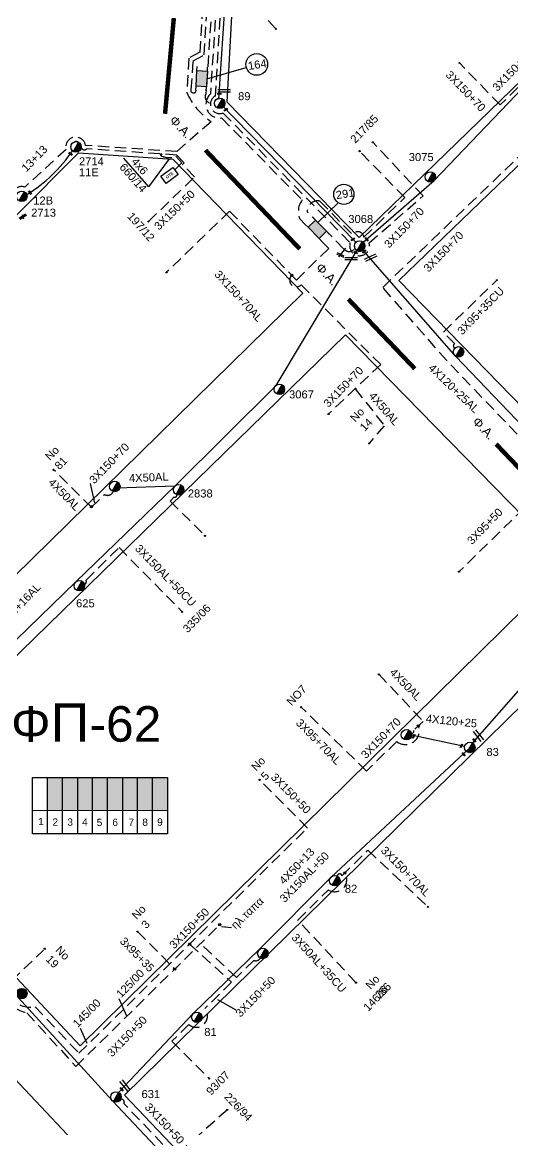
# Model space of a CAD drawing. Header units: millimetres. Extents: x 771 to 3391, y 686 to 1835.
# Drawn here: x 2378.8 to 2489.1, y 906.9 to 1156 of the extents above; entities that cross this region are included whole.
import ezdxf

# ---------------------------------------------------------------- set-up
doc = ezdxf.new("R2010")
doc.units = ezdxf.units.MM
doc.linetypes.add('DASHED', pattern=[19.05, 12.7, -6.35])
for name, color, linetype in [('Link Box 4 Διευθύνσεων', 7, 'Continuous'), ('Pillar OTE', 7, 'Continuous'), ('Άγνωστα', 7, 'Continuous'), ('Γυμνά εναέρια ΧΤ (3Φ)   4x16CU', 7, 'Continuous'), ('Γυμνά εναέρια ΧΤ και ΦΟΠ (3Φ)   4x50+16AL', 7, 'Continuous'), ('Εναέρια παροχή ΧΤ 4x25', 7, 'SYN_LINE'), ('Επιγραφές - Σχήματα', 7, 'Continuous'), ('Καλωδια Χ.Τ 3x95+35', 7, 'DASHED'), ('Καλωδια Χ.Τ. 3x50+35', 7, 'Continuous'), ('Καλωδια ΧΤ  3X95+50', 7, 'Continuous'), ('Καλώδια ΧΤ   3x150+50CU', 7, 'DASHED'), ('Καλώδια ΧΤ   3x150+70AL', 7, 'DASHED'), ('Καλώδια ΧΤ   3x150AL+50CU', 7, 'DASHED'), ('Μηχανική τομή', 7, 'Continuous'), ('Στύλος Ξύλινος', 7, 'Continuous'), ('Στύλος Ξύλινος @ 1', 7, 'Continuous'), ('Στύλος ΦΜ', 7, 'Continuous'), ('Στύλος ΦΜ @ 1', 7, 'Continuous'), ('Συνδέσεις', 7, 'Continuous'), ('Συνεστραμμένα ΧΤ   3x70+54.6+25 AL', 7, 'SYN_LINE'), ('Συνεστραμμένα ΧΤ   4x120+25 AL', 7, 'SYN_LINE'), ('Τομή', 7, 'Continuous'), ('Υπόβαθρο ΔΕΗ', 7, 'Continuous'), ('Υπόγεια Καλώδια Δικτύου ΧΤ   .04', 7, 'DASHED'), ('Υπόγεια καλώδια Παροχών ΧΤ   4x50AL', 7, 'DASHED'), ('Υπόγεια καλώδια Παροχών ΧΤ   4x6', 7, 'DASHED')]:
    doc.layers.add(name, color=color, linetype=linetype)
doc.styles.get("Standard").update_dxf_attribs({"font": 'ARIAL.TTF'})
doc.linetypes.add('SYN_LINE', pattern='A,0.5,-0.0001,["/\\/\\/\\/",Standard,S=0.1,R=0,X=0,Y=-0.05],-0.25', length=0.7501)
doc.dimstyles.new('ISO-25', dxfattribs={"dimtxt": 2.5, "dimasz": 2.5, "dimexe": 1.25, "dimexo": 0.625, "dimtad": 1, "dimtxsty": 'Standard', "dimcen": 2.5, "dimadec": 0, "dimazin": 0, "dimtfac": 1, "dimtmove": 0, "dimatfit": 3, "dimfxl": 1, "dimarcsym": 0})

# ---------------------------------------------------------------- blocks, each defined once
blk = doc.blocks.new('LINK BOX 4 ΑΝΑΧΩΡΗΣΕΩΝ')
at = {"layer": 'Link Box 4 Διευθύνσεων', "ltscale": 40}
blk.add_hatch(color=256, dxfattribs=at).paths.add_polyline_path([(-3.54, 0), (-3.54, -4.67), (3.54, -4.67), (3.54, 0)])
for p, q in [((-3.54, 0), (-5.33, 0)), ((5.33, 0), (3.54, 0)), ((-3.54, -4.67), (-5.33, -4.67)), ((5.33, -4.67), (3.54, -4.67))]:
    blk.add_line(p, q, dxfattribs=at)
blk.add_lwpolyline([(-3.54, -4.67), (-3.54, 0), (3.54, 0), (3.54, -4.67)], close=True, dxfattribs=at)
blk = doc.blocks.new('ΥΠΑΡΧΩΝ ΤΣΙΜΕΝΤΕΝΙΟΣ ΣΤΥΛΟΣ')
at = {"layer": 'Στύλος ΦΜ'}
blk.add_hatch(color=7, dxfattribs=at).paths.add_polyline_path([(-1.29, -2.28, 0.574793), (2.62, 0, 0.268822), (1.3, 2.27)])
at = {"layer": 'Στύλος ΦΜ', "color": 7}
blk.add_line((-1.29, -2.28), (1.3, 2.27), dxfattribs=at)
blk.add_circle((0, 0), 2.62, dxfattribs=at)
at = {"layer": 'Στύλος ΦΜ', "flags": 4}
for tag, p in [('ΑΡΙΘΜΟΣ', (-4.68, 8.05)), ('ΤΥΠΟΣ', (-4.91, 3.03))]:
    blk.add_attdef(tag, p, '', height=4, dxfattribs=at)
blk = doc.blocks.new('ΜΗΧΑΝΙΚΗ ΤΟΜΗ')
at = {"layer": 'Μηχανική τομή', "ltscale": 40}
for p, q in [((-1.89, 0.78), (1.89, 0.78)), ((1.89, 0), (-1.89, 0))]:
    blk.add_line(p, q, dxfattribs=at)
blk = doc.blocks.new('_ΣΥΝΔΕΣΗ')
at = {"layer": 'Συνδέσεις', "linetype": 'SYN_LINE', "ltscale": 40}
blk.add_hatch(color=256, dxfattribs=at).paths.add_polyline_path([(0.5, -0.01, 1), (-0.5, -0.01, 1)])
at = {"layer": 'Συνδέσεις'}
blk.add_circle((0, -0.01), 0.5, dxfattribs=at)
blk = doc.blocks.new('ΤΟΜΗ')
at = {"layer": 'Τομή', "ltscale": 40}
for p, q in [((-5.68, 0), (5.68, 0)), ((5.68, -2.33), (-5.68, -2.33))]:
    blk.add_line(p, q, dxfattribs=at)
blk = doc.blocks.new('ΥΠΑΡΧΩΝ ΞΥΛΙΝΟΣ ΣΤΥΛΟΣ')
at = {"layer": 'Στύλος Ξύλινος'}
h = blk.add_hatch(color=7, dxfattribs=at)
h.paths.add_polyline_path([(-2.62, 0, 0.270008), (-1.29, -2.28), (1.3, 2.27, 0.576266)])
h.paths.add_polyline_path([(-1.29, -2.28, 0.574793), (2.62, 0, 0.268822), (1.3, 2.27)])
at = {"layer": 'Στύλος Ξύλινος', "color": 7}
blk.add_line((-1.29, -2.28), (1.3, 2.27), dxfattribs=at)
blk.add_circle((0, 0), 2.62, dxfattribs=at)
at = {"layer": 'Στύλος Ξύλινος', "flags": 4}
for tag, p in [('ΑΡΙΘΜΟΣ', (-4.91, 8.6)), ('ΤΥΠΟΣ', (-4.85, 3.39))]:
    blk.add_attdef(tag, p, '', height=4, dxfattribs=at)
blk = doc.blocks.new('τομή_')
at = {"layer": 'Επιγραφές - Σχήματα'}
for p, q in [((-1.29, -0.22), (0.13, 0.75)), ((-1.08, -0.46), (0.34, 0.51)), ((-0.66, 0.62), (-0.29, -0.37))]:
    blk.add_line(p, q, dxfattribs=at)
blk = doc.blocks.new('PILLAR ΟΤΕ')
at = {"layer": 'Pillar OTE', "ltscale": 40}
blk.add_lwpolyline([(-3.31, 2.02), (3.39, 2.02), (3.39, -1.99), (-3.31, -1.99)], close=True, dxfattribs=at)
at = {"layer": 'Pillar OTE', "insert": (-1.81, 0.71), "char_height": 1.3575, "width": 109.961, "attachment_point": 1}
blk.add_mtext('{\\fArial|b1|i0|c161|p34;OTE}', dxfattribs=at)

msp = doc.modelspace()

# ---------------------------------------------------------------- hatches: boundary and pattern name
at = {"layer": 'Pillar OTE', "ltscale": 40}
h = msp.add_hatch(color=256, dxfattribs=at)
h.dxf.hatch_style = 1
h.paths.add_polyline_path([(2409.86537, 1126.42096), (2410.01445, 1126.03019), (2410.22134, 1126.39925)])
at = {"layer": 'Καλώδια ΧΤ   3x150+50CU', "linetype": 'DASHED', "ltscale": 0.2}
h = msp.add_hatch(color=1, dxfattribs=at)
h.dxf.hatch_style = 1
h.paths.add_polyline_path([(2387.89395, 986.13276), (2384.45407, 986.13297), (2384.45361, 978.77238), (2387.89349, 978.76904)])
h = msp.add_hatch(color=151, dxfattribs=at)
h.dxf.hatch_style = 1
h.paths.add_polyline_path([(2391.33352, 986.13254), (2387.89395, 986.13276), (2387.89349, 978.76904), (2391.33306, 978.7657)])
h = msp.add_hatch(color=173, dxfattribs=at)
h.dxf.hatch_style = 1
h.paths.add_polyline_path([(2394.63107, 986.13233), (2391.33352, 986.13254), (2391.33306, 978.7657), (2394.63061, 978.7625)])
h = msp.add_hatch(color=30, dxfattribs=at)
h.dxf.hatch_style = 1
h.paths.add_polyline_path([(2398.01707, 986.13212), (2394.63107, 986.13233), (2394.63061, 978.7625), (2398.01661, 978.75921)])
h = msp.add_hatch(color=6, dxfattribs=at)
h.dxf.hatch_style = 1
h.paths.add_polyline_path([(2401.41372, 986.13191), (2398.01707, 986.13212), (2398.01661, 978.75921), (2401.41325, 978.75591)])
h = msp.add_hatch(color=133, dxfattribs=at)
h.dxf.hatch_style = 1
h.paths.add_polyline_path([(2404.75076, 986.1317), (2401.41372, 986.13191), (2401.41325, 978.75591), (2404.7503, 978.75267)])
h = msp.add_hatch(color=62, dxfattribs=at)
h.dxf.hatch_style = 1
h.paths.add_polyline_path([(2408.13914, 986.13149), (2404.75076, 986.1317), (2404.7503, 978.75267), (2408.13868, 978.74938)])
h = msp.add_hatch(color=5, dxfattribs=at)
h.dxf.hatch_style = 1
h.paths.add_polyline_path([(2411.45924, 986.13128), (2408.13914, 986.13149), (2408.13868, 978.74938), (2411.45878, 978.74615)])

# ---------------------------------------------------------------- linework, layer by layer
at = {"color": 85, "const_width": 1}
for points in [[(2412.89927, 1156.97297), (2410.9255, 1135.43042)], [(2420.01221, 1127.24334), (2441.24676, 1105.01037)], [(2452.15091, 1093.74219), (2467.0923, 1078.09828)], [(2485.3692, 1061.14819), (2511.18541, 1034.11813)]]:
    msp.add_lwpolyline(points, dxfattribs=at)
at = {"layer": 'Pillar OTE', "ltscale": 40}
for points in [[(2410.22134, 1126.39925), (2410.01445, 1126.03019), (2409.86537, 1126.42096), (2410.22134, 1126.39925)], [(2381.12537, 973.49289), (2381.12616, 986.13318), (2411.45924, 986.13128), (2411.45845, 973.46353), (2381.12537, 973.49382)], [(2384.45328, 973.4905), (2384.45407, 986.13297)], [(2387.89316, 973.48706), (2387.89395, 986.13276)], [(2391.33272, 973.48363), (2391.33352, 986.13254)], [(2394.63028, 973.48033), (2394.63107, 986.13233)], [(2398.01628, 973.47695), (2398.01707, 986.13212)], [(2401.41292, 973.47356), (2401.41372, 986.13191)], [(2404.74997, 973.47023), (2404.75076, 986.1317)], [(2408.13835, 973.46684), (2408.13914, 986.13149)], [(2381.1257, 978.77561), (2411.45878, 978.74615)]]:
    msp.add_lwpolyline(points, dxfattribs=at)
at = {"layer": 'Άγνωστα', "color": 151, "linetype": 'DASHED', "ltscale": 0.2}
msp.add_lwpolyline([(2413.5553, 1049.76022, -0.650465815), (2412.9667, 1049.23413), (2412.05064, 1048.31287), (2412.05064, 1048.31287), (2419.82368, 1040.5837)], format="xyb", dxfattribs=at)
at = {"layer": 'Άγνωστα', "color": 5, "linetype": 'DASHED', "ltscale": 0.2}
msp.add_lwpolyline([(2377.76575, 938.23193, -0.845984126), (2377.50689, 939.03469), (2376.44603, 940.40453), (2376.44603, 940.40453), (2376.44603, 940.40453), (2383.59507, 947.32862)], format="xyb", dxfattribs=at)
at = {"layer": 'Γυμνά εναέρια ΧΤ (3Φ)   4x16CU', "color": 151, "linetype": 'Continuous', "ltscale": 0.2}
msp.add_lwpolyline([(2413.15711, 1051.6846), (2400.18222, 1051.23663)], dxfattribs=at)
at = {"layer": 'Γυμνά εναέρια ΧΤ και ΦΟΠ (3Φ)   4x50+16AL', "color": 30, "linetype": 'Continuous', "ltscale": 0.2}
for points in [[(2423.05759, 1138.73066), (2424.6239, 1162.63757), (2451.57157, 1190.05718), (2479.46096, 1217.65342), (2504.02646, 1241.27922), (2519.79377, 1270.95773), (2538.77033, 1226.95915), (2549.31092, 1199.40728)], [(2400.47333, 915.27745), (2417.25317, 933.04133), (2432.19533, 947.48451), (2448.25143, 963.72544), (2479.33431, 992.67261)]]:
    msp.add_lwpolyline(points, dxfattribs=at)
at = {"layer": 'Γυμνά εναέρια ΧΤ και ΦΟΠ (3Φ)   4x50+16AL', "color": 27, "linetype": 'Continuous', "ltscale": 0.2}
for points in [[(2455.48243, 1106.55468), (2471.45798, 1120.44596), (2494.7584, 1144.79368)], [(2423.22114, 1137.79121), (2453.85613, 1106.53323)]]:
    msp.add_lwpolyline(points, dxfattribs=at)
at = {"layer": 'Γυμνά εναέρια ΧΤ και ΦΟΠ (3Φ)   4x50+16AL', "color": 151, "linetype": 'Continuous', "ltscale": 0.2}
for points in [[(2353.52149, 992.53244), (2369.30113, 1009.24913), (2390.87502, 1030.15358), (2413.19061, 1051.71697), (2435.8968, 1074.3505), (2454.12949, 1104.72023)], [(2521.61089, 1034.38611), (2494.19604, 1009.99241), (2480.00067, 993.8415)]]:
    msp.add_lwpolyline(points, dxfattribs=at)
at = {"layer": 'Γυμνά εναέρια ΧΤ και ΦΟΠ (3Φ)   4x50+16AL', "color": 5, "linetype": 'Continuous', "ltscale": 0.2}
msp.add_lwpolyline([(2347.81439, 969.31423), (2356.57941, 959.42164), (2377.91693, 936.64842), (2399.01707, 913.46244), (2433.02354, 877.39385), (2452.07827, 859.22111)], dxfattribs=at)
at = {"layer": 'Καλωδια Χ.Τ 3x95+35', "color": 30, "linetype": 'DASHED', "ltscale": 0.2}
msp.add_lwpolyline([(2476.14214, 1082.75714, -0.756230637), (2476.08861, 1083.69401), (2473.51796, 1086.34814), (2473.51796, 1086.34814), (2473.51796, 1086.34814), (2485.53937, 1097.9914)], format="xyb", dxfattribs=at)
msp.add_lwpolyline([(2404.7147, 951.46435), (2413.10049, 943.0436)], dxfattribs=at)
at = {"layer": 'Καλωδια Χ.Τ. 3x50+35', "color": 30, "linetype": 'DASHED', "ltscale": 0.2}
msp.add_lwpolyline([(2453.87134, 939.9754), (2440.76324, 954.07012)], dxfattribs=at)
at = {"layer": 'Καλωδια ΧΤ  3X95+50', "color": 30, "linetype": 'DASHED', "ltscale": 0.2}
msp.add_lwpolyline([(2491.6495, 1046.72248), (2477.07162, 1032.45714)], dxfattribs=at)
at = {"layer": 'Καλώδια ΧΤ   3x150+50CU', "color": 6, "linetype": 'DASHED', "ltscale": 0.2}
msp.add_lwpolyline([(2426.94316, 1227.43166), (2415.94875, 1238.97051), (2403.86963, 1227.04913, 0.492439559), (2400.21023, 1219.70154), (2399.48435, 1206.49561), (2415.99377, 1190.96753, 0.708154058), (2425.64344, 1188.77059), (2435.96289, 1188.54234), (2439.55415, 1185.01289), (2423.60458, 1168.73855, 0.535322772), (2419.39723, 1159.3415), (2418.73912, 1149.29672), (2416.27925, 1147.93913), (2415.79544, 1140.22023, 0.129403479), (2421.26824, 1133.6487), (2413.56686, 1126.93487), (2393.02835, 1128.31903, 1.039203429), (2388.66603, 1127.43213), (2379.36424, 1118.94904, 0.67953914), (2376.83088, 1115.99476), (2366.5228, 1106.147), (2361.44021, 1111.22937), (2359.64638, 1109.43557)], format="xyb", dxfattribs=at)
at = {"layer": 'Καλώδια ΧΤ   3x150+50CU', "color": 27, "linetype": 'DASHED', "ltscale": 0.2}
for points in [[(2417.8336, 1140.76649), (2417.80258, 1140.27164, -0.323942796), (2416.80607, 1140.35856), (2416.83556, 1140.82905), (2417.24291, 1147.32813), (2419.70107, 1148.68323), (2420.41734, 1159.61579, -0.574972635), (2424.08466, 1167.79549), (2439.76274, 1183.74814), (2440.86912, 1183.44725), (2441.70669, 1184.29949), (2436.38119, 1189.53333), (2425.05836, 1189.78377, -0.790523014), (2416.96159, 1191.43007), (2400.50838, 1206.90527), (2401.22379, 1219.92081, -0.533410263), (2404.3536, 1226.11433), (2415.96378, 1237.48729)], [(2438.63275, 1181.17171), (2424.53123, 1166.82323, 0.630607391), (2421.44004, 1159.92954), (2420.13305, 1139.9807)]]:
    msp.add_lwpolyline(points, format="xyb", dxfattribs=at)
at = {"layer": 'Καλώδια ΧΤ   3x150+50CU', "color": 173, "linetype": 'DASHED', "ltscale": 0.2}
msp.add_lwpolyline([(2421.62662, 1225.77248), (2423.79354, 1227.83795), (2415.87453, 1236.10919), (2404.78593, 1225.14482, 0.59395543), (2402.23947, 1220.17868), (2401.53241, 1207.31494), (2417.97193, 1191.85261, 0.927298543), (2424.359, 1190.79949), (2436.79949, 1190.52433), (2443.12085, 1184.31176), (2424.93729, 1165.80975, 0.717854874), (2422.46651, 1160.30083), (2421.12913, 1139.88817, 0.735026484), (2423.65052, 1134.49577), (2441.73169, 1116.0469, 0.250350743), (2441.1823, 1111.85595), (2442.45762, 1110.54995)], format="xyb", dxfattribs=at)
at = {"layer": 'Καλώδια ΧΤ   3x150+50CU', "color": 151, "linetype": 'DASHED', "ltscale": 0.2}
for points in [[(2544.50016, 1020.09119), (2536.24757, 1012.075), (2520.44775, 1028.83717, -0.459794051), (2515.8775, 1038.70873), (2498.00382, 1055.11835), (2474.2719, 1079.92203), (2459.88945, 1096.3849), (2514.04857, 1148.40287), (2527.31701, 1134.12183)], [(2392.5941, 1029.41031, 0.451911415), (2393.17031, 1030.55505), (2400.57834, 1037.84564), (2414.78035, 1023.41485)]]:
    msp.add_lwpolyline(points, format="xyb", dxfattribs=at)
at = {"layer": 'Καλώδια ΧΤ   3x150+50CU', "color": 85, "linetype": 'DASHED', "ltscale": 0.2}
msp.add_lwpolyline([(2407.21726, 1111.21128), (2417.56066, 1121.25068), (2414.84854, 1124.04492), (2415.24059, 1124.42544), (2413.55434, 1126.16275), (2393.27182, 1127.53887, -0.573700757), (2392.06301, 1127.85035)], format="xyb", dxfattribs=at)
at = {"layer": 'Καλώδια ΧΤ   3x150+50CU', "color": 151, "linetype": 'DASHED', "ltscale": 0.2}
msp.add_lwpolyline([(2459.90441, 1096.39927), (2459.90441, 1096.39927)], close=True, dxfattribs=at)
at = {"layer": 'Καλώδια ΧΤ   3x150+50CU', "color": 1, "linetype": 'DASHED', "ltscale": 0.2}
for points in [[(2342.55809, 978.49361, -0.696204639), (2344.40844, 978.26401), (2349.84449, 972.46896, -0.231952963), (2347.8237, 967.37143), (2356.10764, 958.5301), (2375.64792, 937.67504, 0.353306853), (2381.71731, 934.57973), (2391.55364, 924.0938), (2442.93671, 974.77287), (2432.18839, 985.6207)], [(2416.46083, 948.65975), (2425.87906, 940.07396), (2419.8475, 934.14975, -0.929041081), (2416.29418, 930.54484), (2412.43292, 926.78691), (2420.86791, 918.45866)]]:
    msp.add_lwpolyline(points, format="xyb", dxfattribs=at)
at = {"layer": 'Καλώδια ΧΤ   3x150+50CU', "color": 30, "linetype": 'DASHED', "ltscale": 0.2}
for points in [[(2344.62332, 970.73333, 0.59462401), (2344.97633, 967.9997), (2374.40934, 936.96413, 0.193008063), (2379.84135, 933.22176), (2390.8629, 921.11068), (2423.21628, 953.02079)], [(2440.76324, 954.07012), (2447.65461, 960.83885, 0.799045342), (2451.35232, 964.65853)], [(2432.34017, 945.53254, -0.400402376), (2430.89654, 945.00216), (2426.98513, 941.16035), (2418.87729, 948.74125)]]:
    msp.add_lwpolyline(points, format="xyb", dxfattribs=at)
at = {"layer": 'Καλώδια ΧΤ   3x150+50CU', "color": 5, "linetype": 'DASHED', "ltscale": 0.2}
msp.add_lwpolyline([(2424.94489, 911.37828), (2413.04712, 900.84131), (2413.04712, 900.84131), (2413.04712, 900.84131), (2401.7072, 912.75649, 0.56697626), (2400.97289, 913.79768)], format="xyb", dxfattribs=at)
at = {"layer": 'Καλώδια ΧΤ   3x150+50CU', "color": 27, "linetype": 'DASHED', "ltscale": 0.2}
msp.add_arc((2421.41681, 1139.26838), 1.46814, 150.9753026, 295.5893084, dxfattribs=at)
at = {"layer": 'Καλώδια ΧΤ   3x150+50CU', "linetype": 'DASHED', "ltscale": 0.2}
for centre, start, end in [((2390.89449, 1127.99764), 341.5228282, 178.1157273), ((2454.68052, 1105.69208), 181.2557844, 352.0693595)]:
    msp.add_arc(centre, 1.17777, start, end, dxfattribs=at)
at = {"layer": 'Καλώδια ΧΤ   3x150+70AL', "color": 2, "linetype": 'DASHED', "ltscale": 0.2}
msp.add_lwpolyline([(2422.2189, 1228.04125), (2415.84401, 1234.65211), (2405.17615, 1224.12356, 0.704407455), (2403.25855, 1220.4983), (2402.5556, 1207.70948), (2419.05259, 1192.20766, 1.224254614), (2423.43685, 1191.82013), (2437.2178, 1191.51532), (2444.53501, 1184.32404), (2425.27572, 1164.72745, 0.889608012), (2423.52208, 1160.75461), (2422.1614, 1139.41375, 0.923079404), (2423.99998, 1135.6114), (2452.55284, 1106.43524, 1.364114273), (2456.80456, 1106.37914), (2468.96559, 1116.95356), (2457.66321, 1129.02676)], format="xyb", dxfattribs=at)
at = {"layer": 'Καλώδια ΧΤ   3x150+70AL', "color": 27, "linetype": 'DASHED', "ltscale": 0.2}
msp.add_lwpolyline([(2493.6881, 1144.29854, 0.720946332), (2493.02277, 1143.97559), (2486.28375, 1137.43488), (2477.13305, 1146.86301)], format="xyb", dxfattribs=at)
at = {"layer": 'Καλώδια ΧΤ   3x150+70AL', "color": 173, "linetype": 'DASHED', "ltscale": 0.2}
msp.add_lwpolyline([(2453.63718, 1105.14566, -0.48695111), (2451.14642, 1105.01205), (2442.91006, 1113.4159, -0.490732023), (2445.74079, 1115.78504), (2453.08535, 1108.25586, -0.714461321), (2455.64337, 1107.66666), (2464.82986, 1116.58282), (2454.67191, 1127.04874)], format="xyb", dxfattribs=at)
msp.add_lwpolyline([(2446.18032, 1106.7377), (2447.74026, 1105.14024), (2440.46213, 1098.02883), (2425.4204, 1113.52603), (2411.26118, 1099.78295)], dxfattribs=at)
at = {"layer": 'Καλώδια ΧΤ   3x150+70AL', "color": 173, "ltscale": 0.2}
msp.add_lwpolyline([(2439.42306, 1099.09936, 1.023963225), (2441.52526, 1096.97124), (2459.43954, 1079.02501), (2447.72325, 1067.93786)], format="xyb", dxfattribs=at)
at = {"layer": 'Καλώδια ΧΤ   3x150+70AL', "color": 151, "linetype": 'DASHED', "ltscale": 0.2}
msp.add_lwpolyline([(2394.38769, 1046.9145), (2397.29951, 1049.77053, 0.442919405), (2399.26497, 1050.47588)], format="xyb", dxfattribs=at)
at = {"layer": 'Καλώδια ΧΤ   3x150+70AL', "color": 30, "linetype": 'DASHED', "ltscale": 0.2}
for points in [[(2467.89428, 997.75178, -0.775230368), (2463.02927, 994.25238), (2456.24041, 987.55653), (2441.54541, 1001.96437)], [(2449.68548, 963.9305, -0.94311259), (2450.70712, 964.02481), (2456.55349, 969.76714), (2456.55349, 969.76714), (2470.03505, 957.04386)]]:
    msp.add_lwpolyline(points, format="xyb", dxfattribs=at)
at = {"layer": 'Συνεστραμμένα ΧΤ   3x70+54.6+25 AL', "color": 85, "linetype": 'SYN_LINE', "ltscale": 15}
msp.add_arc((2362.19824, 1146.14264), 33.80856, 301.3949513, 325.7172123, dxfattribs=at)
at = {"layer": 'Συνεστραμμένα ΧΤ   4x120+25 AL', "color": 30, "linetype": 'SYN_LINE', "ltscale": 20}
msp.add_lwpolyline([(2521.3726, 1036.25665), (2500.08118, 1056.03981), (2476.34203, 1080.85103), (2454.68278, 1105.69079)], dxfattribs=at)
at = {"layer": 'Συνεστραμμένα ΧΤ   4x120+25 AL', "color": 30, "linetype": 'SYN_LINE', "ltscale": 15}
msp.add_lwpolyline([(2478.29471, 993.08652), (2465.59608, 995.79861)], dxfattribs=at)
at = {"layer": 'Υπόβαθρο ΔΕΗ'}
for points in [[(2426.17133, 1161.62121), (2523.82599, 1256.23313), (2547.4697, 1197.76539), (2454.59363, 1107.6223), (2424.89009, 1138.07248), (2426.17133, 1161.62121)], [(2463.5309, 1097.91471), (2552.58607, 1183.77595), (2581.57633, 1112.79761), (2514.18014, 1045.92689), (2463.5309, 1097.91471)], [(2420.3297, 1143.27947), (2429.1969, 1145.86516)], [(2293.73655, 1028.41096), (2391.4719, 1126.65869), (2412.67652, 1125.22001), (2441.90003, 1095.11162), (2332.35888, 987.66888), (2293.73655, 1028.41096)], [(2401.61725, 1125.43076), (2407.22727, 1119.03923)], [(2449.88266, 1115.42602), (2445.32133, 1110.9556)], [(2450.64739, 1104.08154), (2451.60737, 1105.22935)], [(2341.95485, 978.94116), (2451.51429, 1085.69417), (2501.87159, 1034.23361), (2441.98949, 975.17196)], [(2401.81687, 914.64734), (2512.09975, 1022.96756), (2567.82433, 966.55267), (2452.90556, 860.96698), (2401.81687, 914.64734)], [(2441.92392, 975.10729), (2391.86534, 925.73456), (2341.95485, 978.94116)], [(2390.28948, 803.40516), (2441.12813, 850.26565), (2330.69708, 967.68813), (2279.43243, 916.52679), (2390.28948, 803.40516)]]:
    msp.add_lwpolyline(points, dxfattribs=at)
for centre, radius in [((2431.54759, 1146.55063), 2.44859), ((2451.14198, 1117.31403), 2.26947)]:
    msp.add_circle(centre, radius, dxfattribs=at)
at = {"layer": 'Υπόγεια Καλώδια Δικτύου ΧΤ   .04', "color": 27, "ltscale": 0.2}
msp.add_lwpolyline([(2435.83175, 1154.54587), (2422.53199, 1169.44294)], dxfattribs=at)
at = {"layer": 'Υπόγεια καλώδια Παροχών ΧΤ   4x50AL', "color": 173, "ltscale": 0.2}
msp.add_lwpolyline([(2453.68734, 1073.56179), (2460.24108, 1065.27822), (2456.74941, 1061.18473)], dxfattribs=at)
at = {"layer": 'Υπόγεια καλώδια Παροχών ΧΤ   4x50AL', "color": 151, "ltscale": 0.2}
msp.add_lwpolyline([(2394.38769, 1046.9145), (2394.38769, 1046.9145), (2385.76152, 1055.42957)], dxfattribs=at)
at = {"layer": 'Υπόγεια καλώδια Παροχών ΧΤ   4x50AL', "color": 30, "ltscale": 0.2}
msp.add_lwpolyline([(2458.99773, 1009.34934), (2468.9673, 998.7622), (2468.9673, 998.7622), (2468.9673, 998.7622), (2466.82127, 996.74135, -0.80175273), (2466.05249, 996.14212)], format="xyb", dxfattribs=at)
at = {"layer": 'Υπόγεια καλώδια Παροχών ΧΤ   4x6', "color": 6, "linetype": 'DASHED', "ltscale": 0.2}
msp.add_lwpolyline([(2410.01445, 1126.03019, 0.216635303), (2413.34423, 1125.86809), (2414.7372, 1124.43295), (2413.11624, 1122.85963)], format="xyb", dxfattribs=at)

# ---------------------------------------------------------------- block references
at = {"layer": 'Link Box 4 Διευθύνσεων'}
for p, xscale, yscale, zscale, rotation in [((2420.3297, 1143.27947), 0.4999999999999997, 0.4999999999999997, 0.4999999999999997, 266.4134604235601), ((2445.98886, 1110.27449), 0.4999999999999999, 0.4999999999999999, 0.4999999999999999, 314.3191204390756)]:
    msp.add_blockref('LINK BOX 4 ΑΝΑΧΩΡΗΣΕΩΝ', p, dxfattribs=dict(at, xscale=xscale, yscale=yscale, zscale=zscale, rotation=rotation))
at = {"layer": 'Pillar OTE', "xscale": 0.4999999999999999, "yscale": 0.4999999999999999, "zscale": 0.4999999999999999, "rotation": 36.14108558349033}
msp.add_blockref('PILLAR ΟΤΕ', (2411.89921, 1121.56103), dxfattribs=at)
at = {"layer": 'Επιγραφές - Σχήματα'}
msp.add_blockref('τομή_', (2379.41676, 1112.19739), dxfattribs=at)
at = {"layer": 'Επιγραφές - Σχήματα', "rotation": 299.7579530802306}
msp.add_blockref('τομή_', (2450.43357, 1103.19686), dxfattribs=at)
at = {"layer": 'Μηχανική τομή'}
for p, xscale, yscale, zscale, rotation in [((2423.12703, 1139.80564), 0.2500000000001926, 0.2500000000001926, 0.2500000000001926, 356.5422347766396), ((2424.66286, 1136.27961), 0.2499999999999681, 0.2499999999999681, 0.2499999999999681, 36.11407878704492), ((2389.61889, 1126.34699), 0.2500000000001928, 0.2500000000001928, 0.2500000000001928, 326.3600836143777), ((2380.48946, 1117.66091), 0.2500000000001928, 0.2500000000001928, 0.2500000000001928, 304.9352915254282), ((2453.23884, 1107.10934), 0.2499999999999681, 0.2499999999999681, 0.2499999999999681, 36.11407878704492), ((2456.32537, 1107.29029), 0.2499999999999681, 0.2499999999999681, 0.2499999999999681, 133.8512972506133), ((2453.77528, 1104.13024), 0.2500000000001927, 0.2500000000001927, 0.2500000000001927, 333.70979540071), ((2455.79061, 1104.38004), 0.2499999999999681, 0.2499999999999681, 0.2499999999999681, 36.11407878704492), ((2466.90825, 995.36203), 0.249999999999919, 0.249999999999919, 0.249999999999919, 68.45138536945211), ((2480.36745, 994.40227), 0.2500000000001928, 0.2500000000001928, 0.2500000000001928, 312.6268794242704), ((2477.65681, 993.22275), 0.249999999999919, 0.249999999999919, 0.249999999999919, 68.45138536945211), ((2478.03343, 991.30125), 0.2500000000001928, 0.2500000000001928, 0.2500000000001928, 312.6268794242704), ((2401.10827, 915.94963), 0.2500000000001928, 0.2500000000001928, 0.2500000000001928, 312.6268794242704)]:
    msp.add_blockref('ΜΗΧΑΝΙΚΗ ΤΟΜΗ', p, dxfattribs=dict(at, xscale=xscale, yscale=yscale, zscale=zscale, rotation=rotation))
at = {"layer": 'Στύλος Ξύλινος @ 1', "ltscale": 40, "xscale": 0.4499999999998181, "yscale": 0.4499999999998181, "zscale": 0.4499999999998181}
msp.add_blockref('ΥΠΑΡΧΩΝ ΞΥΛΙΝΟΣ ΣΤΥΛΟΣ', (2378.70605, 937.52273), dxfattribs=at)
at = {"layer": 'Στύλος ΦΜ @ 1', "ltscale": 40}
ref = msp.add_blockref('ΥΠΑΡΧΩΝ ΤΣΙΜΕΝΤΕΝΙΟΣ ΣΤΥΛΟΣ', (2423.21887, 1137.7925), dxfattribs=dict(at, xscale=0.4499999999998181, yscale=0.4499999999998181, zscale=0.4499999999998181))
ref.add_attrib('ΤΥΠΟΣ', '89', (2427.34601, 1138.50415), dxfattribs={"layer": 'Στύλος ΦΜ', "height": 1.8, "flags": 4})
ref = msp.add_blockref('ΥΠΑΡΧΩΝ ΤΣΙΜΕΝΤΕΝΙΟΣ ΣΤΥΛΟΣ', (2390.89449, 1127.99764), dxfattribs=dict(at, xscale=0.4499999999998181, yscale=0.4499999999998181, zscale=0.4499999999998181))
ref.add_attrib('ΤΥΠΟΣ', '2714', (2391.55884, 1123.84085), dxfattribs={"layer": 'Στύλος ΦΜ', "height": 1.8, "flags": 4})
ref.add_attrib('ΑΡΙΘΜΟΣ', '11E', (2391.55482, 1121.37356), dxfattribs={"layer": 'Στύλος ΦΜ', "height": 1.8, "flags": 4})
ref = msp.add_blockref('ΥΠΑΡΧΩΝ ΤΣΙΜΕΝΤΕΝΙΟΣ ΣΤΥΛΟΣ', (2470.57539, 1121.2258), dxfattribs=dict(at, xscale=0.4499999999998181, yscale=0.4499999999998181, zscale=0.4499999999998181))
ref.add_attrib('ΤΥΠΟΣ', '3075', (2465.73812, 1124.79525), dxfattribs={"layer": 'Στύλος ΦΜ', "height": 1.8, "flags": 4})
ref = msp.add_blockref('ΥΠΑΡΧΩΝ ΤΣΙΜΕΝΤΕΝΙΟΣ ΣΤΥΛΟΣ', (2378.70648, 1116.87298), dxfattribs=dict(at, xscale=0.4499999999998181, yscale=0.4499999999998181, zscale=0.4499999999998181))
ref.add_attrib('ΤΥΠΟΣ', '2713', (2380.80736, 1112.29155), dxfattribs={"layer": 'Στύλος ΦΜ', "height": 1.8, "flags": 4})
ref.add_attrib('ΑΡΙΘΜΟΣ', '12B', (2381.27789, 1115.02754), dxfattribs={"layer": 'Στύλος ΦΜ', "height": 1.8, "flags": 4})
ref = msp.add_blockref('ΥΠΑΡΧΩΝ ΤΣΙΜΕΝΤΕΝΙΟΣ ΣΤΥΛΟΣ', (2454.68052, 1105.69208), dxfattribs=dict(at, xscale=0.4499999999998181, yscale=0.4499999999998181, zscale=0.4499999999998181))
ref.add_attrib('ΤΥΠΟΣ', '3068', (2452.13738, 1110.87361), dxfattribs={"layer": 'Στύλος ΦΜ', "height": 1.8, "flags": 4})
at = {"layer": 'Στύλος ΦΜ @ 1', "ltscale": 40, "xscale": 0.4499999999998181, "yscale": 0.4499999999998181, "zscale": 0.4499999999998181}
for p in [(2476.92307, 1081.8755), (2399.61648, 1051.59997), (2465.202, 995.74955), (2432.92121, 946.55701)]:
    msp.add_blockref('ΥΠΑΡΧΩΝ ΤΣΙΜΕΝΤΕΝΙΟΣ ΣΤΥΛΟΣ', p, dxfattribs=at)
at = {"layer": 'Στύλος ΦΜ @ 1', "ltscale": 40}
ref = msp.add_blockref('ΥΠΑΡΧΩΝ ΤΣΙΜΕΝΤΕΝΙΟΣ ΣΤΥΛΟΣ', (2436.64853, 1073.44384), dxfattribs=dict(at, xscale=0.4499999999998181, yscale=0.4499999999998181, zscale=0.4499999999998181))
ref.add_attrib('ΤΥΠΟΣ', '3067', (2438.81309, 1071.40951), dxfattribs={"layer": 'Στύλος ΦΜ', "height": 1.8, "flags": 4})
ref = msp.add_blockref('ΥΠΑΡΧΩΝ ΤΣΙΜΕΝΤΕΝΙΟΣ ΣΤΥΛΟΣ', (2413.99211, 1050.85399), dxfattribs=dict(at, xscale=0.4499999999998181, yscale=0.4499999999998181, zscale=0.4499999999998181))
ref.add_attrib('ΤΥΠΟΣ', '2838', (2416.0415, 1049.12697), dxfattribs={"layer": 'Στύλος ΦΜ', "height": 1.8, "flags": 4})
ref = msp.add_blockref('ΥΠΑΡΧΩΝ ΤΣΙΜΕΝΤΕΝΙΟΣ ΣΤΥΛΟΣ', (2391.6556, 1029.27164), dxfattribs=dict(at, xscale=0.4499999999998181, yscale=0.4499999999998181, zscale=0.4499999999998181))
ref.add_attrib('ΤΥΠΟΣ', '625', (2390.91879, 1024.42462), dxfattribs={"layer": 'Στύλος ΦΜ', "height": 1.8, "flags": 4})
ref = msp.add_blockref('ΥΠΑΡΧΩΝ ΤΣΙΜΕΝΤΕΝΙΟΣ ΣΤΥΛΟΣ', (2479.45627, 992.8918), dxfattribs=dict(at, xscale=0.4499999999998181, yscale=0.4499999999998181, zscale=0.4499999999998181))
ref.add_attrib('ΤΥΠΟΣ', '83', (2483.20256, 990.97913), dxfattribs={"layer": 'Στύλος ΦΜ', "height": 1.8, "flags": 4})
ref = msp.add_blockref('ΥΠΑΡΧΩΝ ΤΣΙΜΕΝΤΕΝΙΟΣ ΣΤΥΛΟΣ', (2449.09992, 962.90861), dxfattribs=dict(at, xscale=0.4499999999998181, yscale=0.4499999999998181, zscale=0.4499999999998181))
ref.add_attrib('ΤΥΠΟΣ', '82', (2451.36041, 960.20643), dxfattribs={"layer": 'Στύλος ΦΜ', "height": 1.8, "flags": 4})
ref = msp.add_blockref('ΥΠΑΡΧΩΝ ΤΣΙΜΕΝΤΕΝΙΟΣ ΣΤΥΛΟΣ', (2418.07365, 932.19637), dxfattribs=dict(at, xscale=0.4499999999998181, yscale=0.4499999999998181, zscale=0.4499999999998181))
ref.add_attrib('ΤΥΠΟΣ', '81', (2419.74124, 927.98259), dxfattribs={"layer": 'Στύλος ΦΜ', "height": 1.8, "flags": 4})
ref = msp.add_blockref('ΥΠΑΡΧΩΝ ΤΣΙΜΕΝΤΕΝΙΟΣ ΣΤΥΛΟΣ', (2399.88777, 914.25556), dxfattribs=dict(at, xscale=0.4499999999998181, yscale=0.4499999999998181, zscale=0.4499999999998181))
ref.add_attrib('ΤΥΠΟΣ', '631', (2405.63278, 914.02443), dxfattribs={"layer": 'Στύλος ΦΜ', "height": 1.8, "flags": 4})
at = {"layer": 'Συνδέσεις'}
for p, xscale, yscale, zscale in [((2435.83175, 1154.54587), 0.25, 0.25, 0.25), ((2477.15118, 1146.84762), 0.25, 0.25, 0.25), ((2457.66321, 1129.02676), 0.25, 0.25, 0.25), ((2454.69553, 1127.0244), 0.25, 0.25, 0.25), ((2407.21726, 1111.21128), 0.25, 0.25, 0.25), ((2411.24641, 1099.76862), 0.25, 0.25, 0.25), ((2439.42306, 1099.09936), 0.4777242751394019, 0.4777242751394019, 0.4777242751394019), ((2485.53937, 1097.9914), 0.25, 0.25, 0.25), ((2453.70401, 1073.54073), 0.25, 0.25, 0.25), ((2447.67793, 1067.89628), 0.25, 0.25, 0.25), ((2456.8227, 1061.28945), 0.25, 0.25, 0.25), ((2385.85354, 1055.34699), 0.25, 0.25, 0.25), ((2394.36286, 1047.05857), 0.4777242751394019, 0.4777242751394019, 0.4777242751394019), ((2419.91571, 1040.50113), 0.25, 0.25, 0.25), ((2477.04075, 1032.42693), 0.25, 0.25, 0.25), ((2414.79405, 1023.41187), 0.25, 0.25, 0.25), ((2459.00842, 1009.33855), 0.25, 0.25, 0.25), ((2441.5561, 1001.95358), 0.25, 0.25, 0.25), ((2467.89428, 997.75178), 0.4777242751394019, 0.4777242751394019, 0.4777242751394019), ((2432.19908, 985.60991), 0.25, 0.25, 0.25), ((2451.35232, 964.65853), 0.4777242751394019, 0.4777242751394019, 0.4777242751394019), ((2449.68814, 963.5088), 0.4777242751394019, 0.4777242751394019, 0.4777242751394019), ((2470.03505, 957.04386), 0.25, 0.25, 0.25), ((2423.21628, 953.02079), 0.4777242751394019, 0.4777242751394019, 0.4777242751394019), ((2404.7147, 951.46435), 0.25, 0.25, 0.25), ((2383.85327, 947.60111), 0.25, 0.25, 0.25), ((2416.46083, 948.65975), 0.4777242751394019, 0.4777242751394019, 0.4777242751394019), ((2413.10049, 943.0436), 0.4777242751394019, 0.4777242751394019, 0.4777242751394019), ((2453.87134, 939.9754), 0.25, 0.25, 0.25), ((2420.82954, 918.42468), 0.25, 0.25, 0.25), ((2424.90652, 911.3443), 0.25, 0.25, 0.25)]:
    msp.add_blockref('_ΣΥΝΔΕΣΗ', p, dxfattribs=dict(at, xscale=xscale, yscale=yscale, zscale=zscale))
at = {"layer": 'Τομή', "xscale": 0.25, "yscale": 0.25, "zscale": 0.25}
for p in [(2424.21306, 1140.88346), (2452.79533, 1103.13524)]:
    msp.add_blockref('ΤΟΜΗ', p, dxfattribs=at)
at = {"layer": 'Τομή'}
for p, xscale, yscale, zscale, rotation in [((2457.05475, 1103.31309), 0.25, 0.25, 0.25, 24.93560051021607), ((2481.63621, 995.70234), 0.2499999999999669, 0.2499999999999669, 0.2499999999999669, 308.1680509152084), ((2402.1222, 917.02301), 0.2499999999999669, 0.2499999999999669, 0.2499999999999669, 308.1680509152084)]:
    msp.add_blockref('ΤΟΜΗ', p, dxfattribs=dict(at, xscale=xscale, yscale=yscale, zscale=zscale, rotation=rotation))

# ---------------------------------------------------------------- texts
at = {"ltscale": 30, "char_height": 1.63441, "width": 11.2572904, "attachment_point": 1}
for s, insert in [('1', (2382.37153, 977.05421)), ('2', (2385.61, 976.92075)), ('3', (2388.94058, 976.92075)), ('4', (2392.24409, 976.92075)), ('5', (2395.5476, 976.83957)), ('6', (2399.06773, 976.86663)), ('7', (2402.69618, 976.86663)), ('8', (2405.81014, 976.89369)), ('9', (2409.14072, 976.92075))]:
    msp.add_mtext(s, dxfattribs=dict(at, insert=insert))
at = {"layer": 'Άγνωστα', "color": 7, "char_height": 1.8, "attachment_point": 1}
for s, gutter_width, insert, rotation in [('3X150+70', 12.5, (2484.37005, 1141.60719), 45.7938475), ('164', 12.5, (2429.4596, 1147.06723), 9.0165632), ('3X150+70', 12.5, (2475.18832, 1145.31142), 313.9831801), ('217/85', 12.5, (2452.40654, 1129.91819), 45.7938475), ('13+13', 12.5, (2378.44378, 1123.46768), 45.8272142), ('660/14', 12.5, (2401.87528, 1124.53303), 311.5020171), ('4x6', 12.5, (2404.56543, 1125.77033), 311.5020171), ('3X150+50', 12.5, (2408.28441, 1110.41582), 44.145), ('291', 12.5, (2449.22263, 1118.0014), 9.0165632), ('3X150+70', 12.5, (2460.02327, 1106.32664), 45.7938475), ('197/12', 12.5, (2403.64228, 1113.47163), 311.5020171), ('3X150+70', 12.5, (2468.88193, 1100.93332), 45.7938475), ('3X95+35CU', 12.5, (2476.47148, 1086.8115), 45.7938475), ('3X150+70', 12.5, (2446.36439, 1070.50413), 45.8272142), ('3X150+70', 12.5, (2393.70905, 1053.31069), 45.8272142), ('3X95+50', 12.5, (2478.67545, 1039.63876), 45.8272142), ('335/06', 12.5, (2414.72996, 1019.79926), 45.8272142), ('NO7', 12.5, (2438.05903, 1003.40545), 45.8272142), ('3X95+70AL', 12.5, (2441.49459, 999.52528), 314.3568019), ('4X120+25', 12.5, (2469.70171, 1000.34228), 354.0911965), ('3X150+50', 12.5, (2435.85769, 987.31566), 314.3568019), ('3X150AL+50', 12.5, (2436.52672, 959.11706), 45.8272142), ('4X50+13', 12.5, (2436.38681, 963.17694), 46.2596131), ('3X150+50', 12.5, (2411.71136, 948.69471), 45.8272142), ('3x95+35', 12.5, (2401.89643, 950.42067), 314.3568019), ('3X50AL+35CU', 12.5, (2440.56309, 951.25565), 312.2172662), ('125/00', 12.5, (2399.76464, 937.67941), 45.8272142), ('3X150+50', 12.5, (2426.58674, 933.33693), 45.8272142), ('146/86', 2.13537, (2455.31926, 934.64598), 46.0651584), ('145/00', 12.5, (2389.99003, 931.00772), 45.8272142), ('3X150+50', 12.5, (2397.71516, 924.41314), 45.8272142), ('93/07', 12.5, (2419.98667, 915.77255), 45.8272142), ('226/94', 12.5, (2425.38653, 915.39888), 314.3568019), ('3X150+50', 12.5, (2407.51795, 913.11038), 313.3761487)]:
    msp.add_mtext_dynamic_manual_height_columns(s, width=1.8, gutter_width=gutter_width, heights=[0.04535], dxfattribs=dict(at, insert=insert, rotation=rotation))
at = {"layer": 'Άγνωστα', "color": 7}
note = msp.add_mtext_dynamic_manual_height_columns('No ', width=1.8, gutter_width=1.80861, heights=[0.04535, 0], dxfattribs=dict(at, insert=(2449.86541, 1064.6263), char_height=1.8, attachment_point=1, rotation=45.8272142))
for column, words in zip(note.columns.linked_columns, ['14']):
    column.text = words
note = msp.add_mtext_dynamic_manual_height_columns('No ', width=1.8, gutter_width=1.68544, heights=[0.04535, 0], dxfattribs=dict(at, insert=(2381.31707, 1056.07438), char_height=1.8, attachment_point=1, rotation=45.8272142))
for column, words in zip(note.columns.linked_columns, ['81']):
    column.text = words
note = msp.add_mtext_dynamic_manual_height_columns('No ', width=1.8, gutter_width=1.54702, heights=[0.04535, 0], dxfattribs=dict(at, insert=(2427.78377, 986.31474), char_height=1.8, attachment_point=1, rotation=45.8272142))
for column, words in zip(note.columns.linked_columns, ['5']):
    column.text = words
note = msp.add_mtext_dynamic_manual_height_columns('No ', width=1.8, gutter_width=1.65118, heights=[0.04535, 0], dxfattribs=dict(at, insert=(2400.84664, 952.85072), char_height=1.8, attachment_point=1, rotation=45.8272142))
for column, words in zip(note.columns.linked_columns, ['3']):
    column.text = words
note = msp.add_mtext_dynamic_manual_height_columns('No ', width=1.8, gutter_width=1.60512, heights=[0.04535, 0], dxfattribs=dict(at, insert=(2385.0279, 950.88092), char_height=1.8, attachment_point=1, rotation=314.3568019))
for column, words in zip(note.columns.linked_columns, ['19']):
    column.text = words
note = msp.add_mtext_dynamic_manual_height_columns('No ', width=1.8, gutter_width=2.13537, heights=[0.04535, 0], dxfattribs=dict(at, insert=(2453.10054, 936.75273), char_height=1.8, attachment_point=1, rotation=46.0651584))
for column, words in zip(note.columns.linked_columns, ['26']):
    column.text = words
at = {"layer": 'Γυμνά εναέρια ΧΤ και ΦΟΠ (3Φ)   4x50+16AL', "color": 7, "insert": (2372.71011, 1020.5169), "char_height": 1.8, "attachment_point": 1, "rotation": 46.2596131}
msp.add_mtext_dynamic_manual_height_columns('4X50+16AL', width=1.8, gutter_width=12.5, heights=[0.04535], dxfattribs=at)
at = {"layer": 'Εναέρια παροχή ΧΤ 4x25', "color": 7, "insert": (2425.53975, 953.20322), "char_height": 1.8, "attachment_point": 1, "rotation": 43.7186035}
msp.add_mtext_dynamic_manual_height_columns('ηλ.ταπα', width=1.8, gutter_width=12.5, heights=[0.04535], dxfattribs=at)
at = {"layer": 'Επιγραφές - Σχήματα', "color": 85, "linetype": 'Continuous', "char_height": 2.019182, "width": 8.1175664, "attachment_point": 1, "rotation": 313.914932}
for insert in [(2413.21099, 1135.22153), (2446.10202, 1102.08548), (2481.34548, 1067.45522)]:
    msp.add_mtext('Φ.Α.', dxfattribs=dict(at, insert=insert))
at = {"layer": 'Καλώδια ΧΤ   3x150+70AL', "color": 7, "char_height": 1.8, "attachment_point": 1}
for s, insert, rotation in [('3X150+70AL', (2423.21628, 1100.41195), 312.5532091), ('3X150+70', (2454.80712, 991.48262), 45.8272142), ('3X150+70AL', (2460.59693, 970.83098), 314.3568019)]:
    msp.add_mtext_dynamic_manual_height_columns(s, width=1.8, gutter_width=12.5, heights=[0.04535], dxfattribs=dict(at, insert=insert, rotation=rotation))
at = {"layer": 'Καλώδια ΧΤ   3x150AL+50CU', "color": 7, "insert": (2405.3189, 1038.74052), "char_height": 1.8, "attachment_point": 1, "rotation": 314.3568019}
msp.add_mtext_dynamic_manual_height_columns('3X150AL+50CU', width=1.8, gutter_width=12.5, heights=[0.04535], dxfattribs=at)
at = {"layer": 'Συνεστραμμένα ΧΤ   4x120+25 AL', "color": 7, "insert": (2471.23285, 1079.36089), "char_height": 1.8, "attachment_point": 1, "rotation": 316.2596131}
msp.add_mtext_dynamic_manual_height_columns('4X120+25AL', width=1.8, gutter_width=12.5, heights=[0.04535], dxfattribs=at)
at = {"layer": 'Υπόβαθρο ΔΕΗ', "insert": (2376.277, 1002.85349), "char_height": 8, "attachment_point": 1}
msp.add_mtext_dynamic_manual_height_columns('Φ{\\H1.0833x;Π}-62', width=84.657329, gutter_width=12.5, heights=[0], dxfattribs=at)
at = {"layer": 'Υπόγεια καλώδια Παροχών ΧΤ   4x50AL', "color": 7, "char_height": 1.8, "attachment_point": 1}
for insert, rotation in [((2458.00259, 1073.06491), 310.852033), ((2402.75169, 1054.33752), 2.5759237), ((2385.80417, 1053.61528), 314.3568019), ((2462.57398, 1010.88436), 314.3568019)]:
    msp.add_mtext_dynamic_manual_height_columns('4X50AL', width=1.8, gutter_width=12.5, heights=[0.04535], dxfattribs=dict(at, insert=insert, rotation=rotation))

# ---------------------------------------------------------------- leaders
at = {"layer": 'Επιγραφές - Σχήματα', "ltscale": 40}
for points in [[(2411.8687, 1125.27482), (2407.22727, 1119.03923)], [(2395.13889, 1047.95642), (2394.12824, 1052.27872)], [(2423.61349, 952.64398), (2425.90186, 952.35924)], [(2402.34926, 932.43967), (2400.60191, 936.32449)], [(2422.69595, 936.22298), (2426.82263, 933.8692)], [(2393.41449, 926.32478), (2391.91686, 929.7057)]]:
    msp.add_leader(points, dimstyle='ISO-25', override={"dimasz": 1, "dimtad": 0}, dxfattribs=at)

doc.saveas('drawing.dxf')
